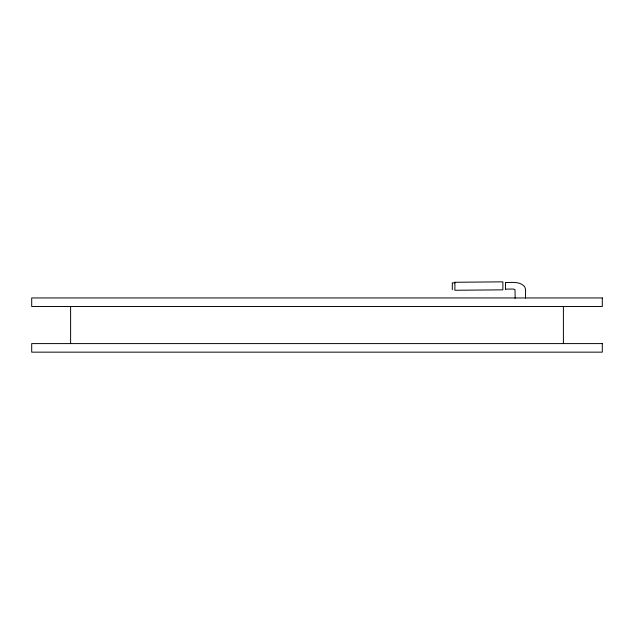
<?xml version="1.0" encoding="UTF-8"?>
<svg xmlns="http://www.w3.org/2000/svg" width="634" height="634" viewBox="0 0 634 634"><rect width="100%" height="100%" fill="white"/><g stroke="black" fill="none" stroke-linecap="round" stroke-linejoin="round"><path stroke-width="0.95" d="M452.296 289.722L452.311 282.851L454.903 282.827M505.464 289.255L505.48 282.384M515.165 298.376L514.99 289.579L513.381 289.056L505.464 289.128M525.538 298.162L525.562 289.453L524.77 286.909C520.142 281.131 511.955 282.582 505.48 282.518M563.396 306.507L563.396 343.596M70.604 306.507L70.604 343.596M454.903 282.273L454.887 290.261L502.865 289.841L502.881 281.845L454.903 282.273M602.3 297.948L31.7 297.948L31.7 306.507L602.3 306.507L602.3 297.948M602.3 343.596L31.7 343.596L31.7 352.155L602.3 352.155L602.3 343.596"/></g></svg>
